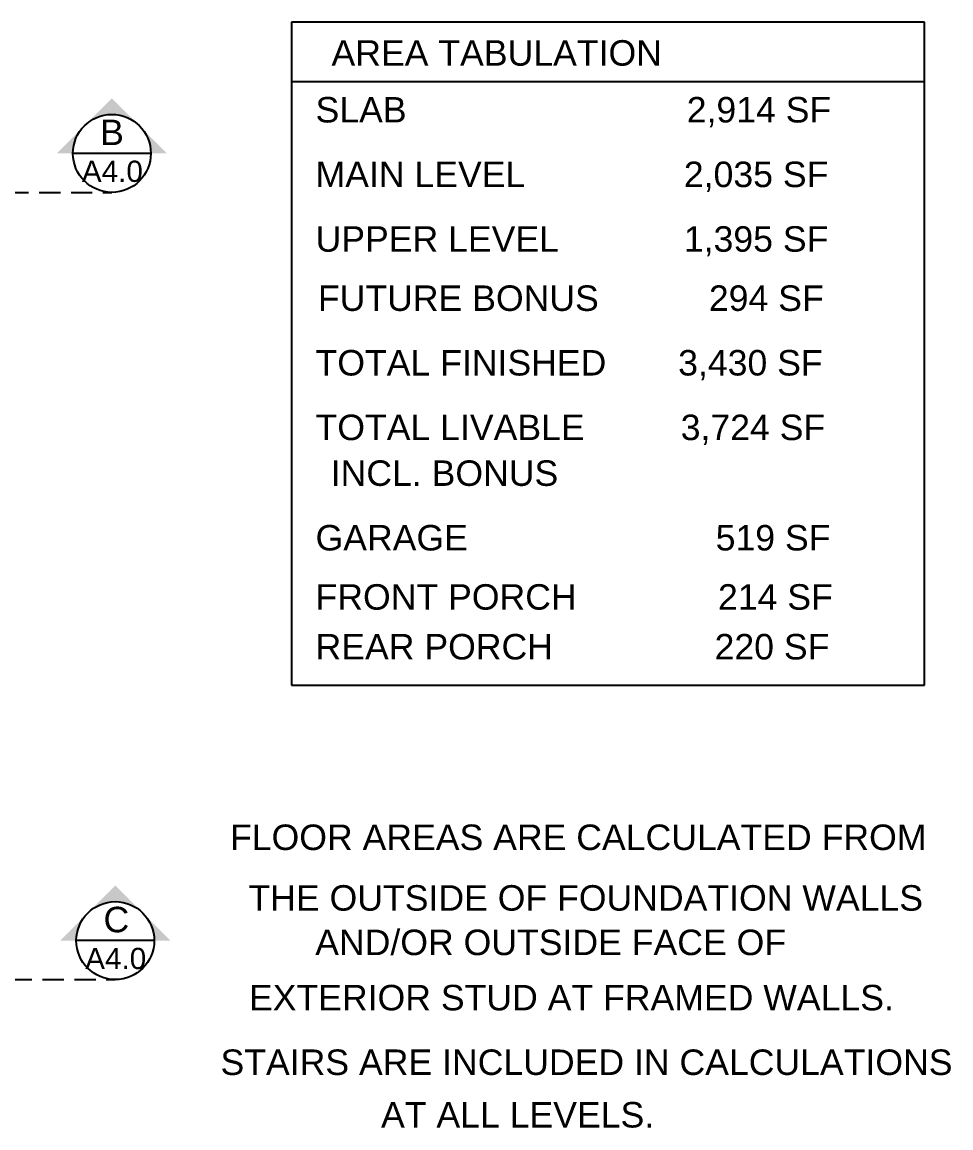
# Model space of a CAD drawing. Header units: inches. Extents: x -28708 to -16583, y 64755 to 66587.
# Drawn here: x -25608.8 to -25390.2, y 65754 to 66014.3 of the extents above; entities that cross this region are included whole.
import ezdxf

# ---------------------------------------------------------------- set-up
doc = ezdxf.new("R2010")
doc.units = ezdxf.units.IN
doc.header["$LTSCALE"] = 20
doc.header["$MEASUREMENT"] = 0
doc.linetypes.add('HIDDEN', pattern=[0.375, 0.25, -0.125])
doc.linetypes.add('Solid', pattern=[0])
doc.layers.add('CALLOUTS', color=4, linetype='Continuous')
doc.layers.add('TEXT', color=3, linetype='Continuous')
doc.styles.add('0.25 INCH', font='arial.ttf', dxfattribs={"height": 4})
doc.styles.add('Arial', font='arial.ttf')

# ---------------------------------------------------------------- blocks, each defined once
blk = doc.blocks.new('FFTG')
blk.add_line((9.17, 0), (-9.17, 0))
blk.add_circle((0, 0), 9.17)
at = {"style": '0.25 INCH'}
for tag, p in [('SEC.NO', (-5.39, 1.05)), ('SH.NO', (-5.23, -7.53))]:
    blk.add_attdef(tag, p, '', height=6, dxfattribs=at)

msp = doc.modelspace()

# ---------------------------------------------------------------- hatches: boundary and pattern name
at = {"layer": 'CALLOUTS'}
h = msp.add_hatch(color=256, dxfattribs=at)
h.paths.add_polyline_path([(-25581.1582, 65989.8935), (-25587.6428, 65996.3781), (-25594.1275, 65989.8935, -0.19891237), (-25587.6428, 65992.5795, -0.19891237)])
h.paths.add_polyline_path([(-25600.6121, 65983.4089), (-25596.8135, 65983.4089, -0.19891237), (-25594.1275, 65989.8935)])
h.paths.add_polyline_path([(-25581.1582, 65989.8935, -0.19891237), (-25578.4722, 65983.4089), (-25574.6736, 65983.4089)])
h = msp.add_hatch(color=256, dxfattribs=at)
h.paths.add_polyline_path([(-25580.3657, 65804.6088), (-25586.8503, 65811.0934), (-25593.3349, 65804.6088, -0.19891237), (-25586.8503, 65807.2948, -0.19891237)])
h.paths.add_polyline_path([(-25599.8196, 65798.1241), (-25596.021, 65798.1241, -0.19891237), (-25593.3349, 65804.6088)])
h.paths.add_polyline_path([(-25580.3657, 65804.6088, -0.19891237), (-25577.6797, 65798.1241), (-25573.8811, 65798.1241)])

# ---------------------------------------------------------------- linework, layer by layer
at = {"layer": 'CALLOUTS', "linetype": 'HIDDEN'}
for p, q in [((-26369.746, 65974.2382), (-25587.6428, 65974.2382)), ((-26368.9535, 65788.9535), (-25586.8503, 65788.9535))]:
    msp.add_line(p, q, dxfattribs=at)
at = {"layer": 'TEXT', "linetype": 'Solid'}
for p, q in [((-25396.3852, 66014.3116), (-25545.3261, 66014.3116)), ((-25545.3261, 66014.3116), (-25545.3261, 65858.2499)), ((-25396.3852, 65858.2499), (-25396.3852, 66014.3116)), ((-25545.3261, 66000.3116), (-25396.3852, 66000.3116)), ((-25545.3261, 65858.2499), (-25396.3852, 65858.2499))]:
    msp.add_line(p, q, dxfattribs=at)

# ---------------------------------------------------------------- block references
at = {"layer": 'CALLOUTS'}
ref = msp.add_blockref('FFTG', (-25587.6428, 65983.4089), dxfattribs=at)
ref.add_attrib('SEC.NO', 'B', (-25590.4079, 65985.3669), dxfattribs={"layer": '0', "height": 6, "style": '0.25 INCH'})
ref.add_attrib('SH.NO', 'A4.0', (-25594.7178, 65976.6999), dxfattribs={"layer": '0', "height": 5, "style": '0.25 INCH'})
ref = msp.add_blockref('FFTG', (-25586.8503, 65798.1241), dxfattribs=at)
ref.add_attrib('SEC.NO', 'C', (-25589.6153, 65800.0822), dxfattribs={"layer": '0', "height": 6, "style": '0.25 INCH'})
ref.add_attrib('SH.NO', 'A4.0', (-25593.9253, 65791.4152), dxfattribs={"layer": '0', "height": 5, "style": '0.25 INCH'})

# ---------------------------------------------------------------- texts
at = {"layer": 'TEXT', "linetype": 'Solid', "style": 'Arial'}
for s, p in [('AREA TABULATION', (-25535.9511, 66004.0616)), ('SLAB', (-25539.7011, 65990.6866)), ('2,914 SF', (-25452.3316, 65990.6866)), ('MAIN LEVEL', (-25539.7011, 65975.4789)), ('2,035 SF', (-25453.006, 65975.4789)), ('UPPER LEVEL', (-25539.7011, 65960.2712)), ('   1,395 SF', (-25459.9897, 65960.2712)), ('   FUTURE BONUS', (-25546.13, 65946.3383)), ('294 SF  ', (-25447.1144, 65946.3383)), ('TOTAL FINISHED', (-25539.7011, 65931.1306)), (' 3,430 SF', (-25456.6754, 65931.1306)), ('TOTAL LIVABLE', (-25539.7011, 65915.9229)), ('3,724 SF', (-25453.7504, 65915.9229)), ('    INCL. BONUS', (-25545.4449, 65905.1545)), ('GARAGE', (-25539.7011, 65889.9468)), ('519 SF', (-25445.5208, 65889.9468)), ('FRONT PORCH', (-25539.7011, 65876.0138)), ('214 SF', (-25444.9731, 65876.0138)), ('REAR PORCH', (-25539.7011, 65864.2961)), (' 220 SF', (-25448.1041, 65864.2961)), ('FLOOR AREAS ARE CALCULATED FROM', (-25559.8342, 65819.4447)), ('THE OUTSIDE OF FOUNDATION WALLS', (-25555.4902, 65805.17)), ('AND/OR OUTSIDE FACE OF', (-25539.7771, 65794.7072)), ('EXTERIOR STUD AT FRAMED WALLS.', (-25555.3788, 65781.7031)), ('STAIRS ARE INCLUDED IN CALCULATIONS', (-25562.0768, 65766.4955)), ('AT ALL LEVELS.', (-25524.2872, 65754.1267))]:
    msp.add_text(s, height=6, rotation=360, dxfattribs=at).set_placement(p)

doc.saveas('drawing.dxf')
